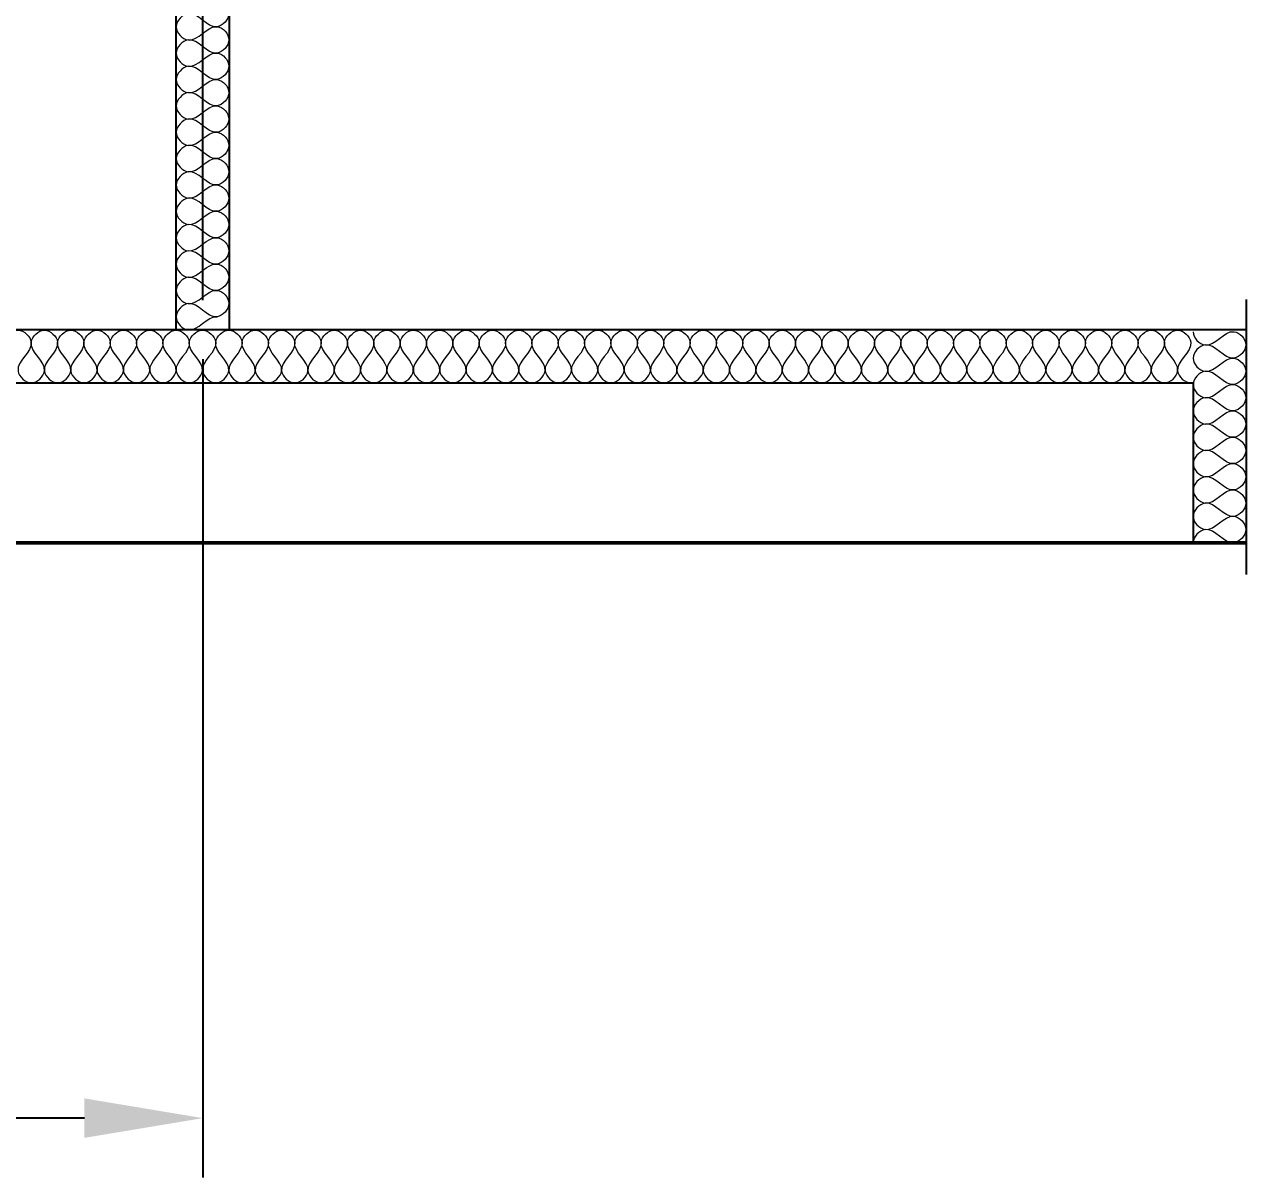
# Model space of a CAD drawing. Header units: metres. Extents: x 125 to 1179, y 511 to 749.
# Drawn here: x 335.86 to 361.82, y 514.44 to 538.76 of the extents above; entities that cross this region are included whole.
import ezdxf

# ---------------------------------------------------------------- set-up
doc = ezdxf.new("R2010")
doc.units = ezdxf.units.M
doc.layers.add('machine room', color=7, linetype='Continuous')
doc.layers.add('Text18', color=8, linetype='Continuous', lineweight=18)
doc.styles.get("Standard").update_dxf_attribs({"font": 'arial.ttf'})
doc.dimstyles.new('ISO-25', dxfattribs={"dimtxt": 2.5, "dimasz": 2.5, "dimexe": 1.25, "dimexo": 0.625, "dimtad": 1, "dimtxsty": 'Standard', "dimcen": 2.5, "dimadec": 0, "dimazin": 0, "dimtfac": 1, "dimtmove": 0, "dimatfit": 3, "dimfxl": 1, "dimarcsym": 0})

# ---------------------------------------------------------------- blocks, each defined once
blk = doc.blocks.new('*D5')
at = {"color": 0, "lineweight": -2, "transparency": 16777216}
for p, q in [((339.624, 531.699), (339.624, 514.439)), ((139.062, 530.575), (139.062, 514.439)), ((337.124, 515.689), (141.562, 515.689))]:
    blk.add_line(p, q, dxfattribs=at)
at = {"color": 0, "transparency": 16777216}
for points in [[(141.562, 516.105), (141.562, 515.272), (139.062, 515.689)], [(337.124, 516.105), (337.124, 515.272), (339.624, 515.689)]]:
    blk.add_solid(points, dxfattribs=at)
at = {"layer": 'Defpoints', "color": 0, "transparency": 16777216}
for p in [(339.624, 532.324), (139.062, 531.2), (139.062, 515.689)]:
    blk.add_point(p, dxfattribs=at)
at = {"color": 0, "transparency": 16777216, "insert": (239.343, 519.314), "char_height": 2.5, "attachment_point": 5}
blk.add_mtext('{\\fISOCPEUR|b0|i0|c0|p34;\\H2x;20,05m}', dxfattribs=at)
blk = doc.blocks.new('*D6')
at = {"layer": 'Defpoints', "color": 0, "transparency": 16777216}
for p in [(531.759, 543.683), (339.624, 532.324), (531.759, 532.324)]:
    blk.add_point(p, dxfattribs=at)
at = {"layer": 'machine room', "color": 0, "lineweight": -2, "transparency": 16777216}
for p, q in [((339.624, 532.949), (339.624, 544.933)), ((531.759, 532.949), (531.759, 544.933)), ((342.124, 543.683), (529.259, 543.683))]:
    blk.add_line(p, q, dxfattribs=at)
at = {"layer": 'machine room', "color": 0, "transparency": 16777216}
for points in [[(342.124, 544.1), (342.124, 543.267), (339.624, 543.683)], [(529.259, 544.1), (529.259, 543.267), (531.759, 543.683)]]:
    blk.add_solid(points, dxfattribs=at)
at = {"layer": 'machine room', "color": 0, "transparency": 16777216, "insert": (435.692, 547.308), "char_height": 2.5, "attachment_point": 5}
blk.add_mtext('{\\fISOCPEUR|b0|i0|c0|p34;\\H2x;19,21}', dxfattribs=at)

msp = doc.modelspace()

# ---------------------------------------------------------------- linework, layer by layer
for p, q in [((339.062, 532.313), (339.062, 558.56)), ((340.186, 532.324), (340.186, 558.56)), ((361.652, 527.16), (361.652, 532.962)), ((140.186, 532.324), (339.062, 532.324)), ((339.062, 532.324), (340.186, 532.324)), ((340.186, 532.324), (361.652, 532.324)), ((139.062, 531.2), (360.529, 531.2)), ((360.529, 531.2), (360.529, 527.829))]:
    msp.add_line(p, q)
at = {"lineweight": 50}
msp.add_line((361.652, 527.829), (135.692, 527.829), dxfattribs=at)
at = {"layer": 'Text18', "color": 0, "ltscale": 0.5}
for points, knots in [([(339.925, 539.271), (340.045, 539.255), (340.305, 538.993), (339.81, 538.496), (339.427, 539.217), (339.063, 538.84), (339.062, 538.715)], [2.217326, 2.217326, 2.217326, 2.217326, 2.553667, 2.890008, 3.49416, 3.830501, 3.830501, 3.830501, 3.830501]), ([(339.062, 538.715), (339.064, 538.584), (339.426, 538.219), (339.709, 538.745), (339.925, 538.715)], [1.2768335, 1.2768335, 1.2768335, 1.2768335, 1.6131741, 2.2173264, 2.2173264, 2.2173264, 2.2173264]), ([(339.925, 538.715), (340.045, 538.698), (340.305, 538.437), (339.81, 537.94), (339.427, 538.66), (339.063, 538.283), (339.062, 538.159)], [2.217326, 2.217326, 2.217326, 2.217326, 2.553667, 2.890008, 3.49416, 3.830501, 3.830501, 3.830501, 3.830501]), ([(339.062, 538.159), (339.064, 538.028), (339.426, 537.662), (339.709, 538.189), (339.925, 538.159)], [1.2768335, 1.2768335, 1.2768335, 1.2768335, 1.6131741, 2.2173264, 2.2173264, 2.2173264, 2.2173264]), ([(339.925, 538.159), (340.045, 538.142), (340.305, 537.881), (339.81, 537.383), (339.427, 538.104), (339.063, 537.727), (339.062, 537.602)], [2.217326, 2.217326, 2.217326, 2.217326, 2.553667, 2.890008, 3.49416, 3.830501, 3.830501, 3.830501, 3.830501]), ([(339.062, 537.602), (339.064, 537.472), (339.426, 537.106), (339.709, 537.632), (339.925, 537.602)], [1.2768335, 1.2768335, 1.2768335, 1.2768335, 1.6131741, 2.2173264, 2.2173264, 2.2173264, 2.2173264]), ([(339.925, 537.602), (340.045, 537.586), (340.305, 537.324), (339.81, 536.827), (339.427, 537.548), (339.063, 537.171), (339.062, 537.046)], [2.217326, 2.217326, 2.217326, 2.217326, 2.553667, 2.890008, 3.49416, 3.830501, 3.830501, 3.830501, 3.830501]), ([(339.062, 537.046), (339.064, 536.915), (339.426, 536.55), (339.709, 537.076), (339.925, 537.046)], [1.2768335, 1.2768335, 1.2768335, 1.2768335, 1.6131741, 2.2173264, 2.2173264, 2.2173264, 2.2173264]), ([(339.925, 537.046), (340.045, 537.029), (340.305, 536.768), (339.81, 536.271), (339.427, 536.991), (339.063, 536.614), (339.062, 536.49)], [2.217326, 2.217326, 2.217326, 2.217326, 2.553667, 2.890008, 3.49416, 3.830501, 3.830501, 3.830501, 3.830501]), ([(339.062, 536.49), (339.064, 536.359), (339.426, 535.993), (339.709, 536.52), (339.925, 536.49)], [1.2768335, 1.2768335, 1.2768335, 1.2768335, 1.6131741, 2.2173264, 2.2173264, 2.2173264, 2.2173264]), ([(339.925, 536.49), (340.045, 536.473), (340.305, 536.212), (339.81, 535.714), (339.427, 536.435), (339.063, 536.058), (339.062, 535.933)], [2.217326, 2.217326, 2.217326, 2.217326, 2.553667, 2.890008, 3.49416, 3.830501, 3.830501, 3.830501, 3.830501]), ([(339.062, 535.933), (339.064, 535.803), (339.426, 535.437), (339.709, 535.963), (339.925, 535.933)], [1.2768335, 1.2768335, 1.2768335, 1.2768335, 1.6131741, 2.2173264, 2.2173264, 2.2173264, 2.2173264]), ([(339.925, 535.933), (340.045, 535.917), (340.305, 535.655), (339.81, 535.158), (339.427, 535.879), (339.063, 535.502), (339.062, 535.377)], [2.217326, 2.217326, 2.217326, 2.217326, 2.553667, 2.890008, 3.49416, 3.830501, 3.830501, 3.830501, 3.830501]), ([(339.062, 535.377), (339.064, 535.246), (339.426, 534.881), (339.709, 535.407), (339.925, 535.377)], [1.2768335, 1.2768335, 1.2768335, 1.2768335, 1.6131741, 2.2173264, 2.2173264, 2.2173264, 2.2173264]), ([(339.925, 535.377), (340.045, 535.36), (340.305, 535.099), (339.81, 534.602), (339.427, 535.322), (339.063, 534.945), (339.062, 534.821)], [2.217326, 2.217326, 2.217326, 2.217326, 2.553667, 2.890008, 3.49416, 3.830501, 3.830501, 3.830501, 3.830501]), ([(339.062, 534.821), (339.064, 534.69), (339.426, 534.324), (339.709, 534.851), (339.925, 534.821)], [1.2768335, 1.2768335, 1.2768335, 1.2768335, 1.6131741, 2.2173264, 2.2173264, 2.2173264, 2.2173264]), ([(339.925, 534.821), (340.045, 534.804), (340.305, 534.543), (339.81, 534.045), (339.427, 534.766), (339.063, 534.389), (339.062, 534.264)], [2.217326, 2.217326, 2.217326, 2.217326, 2.553667, 2.890008, 3.49416, 3.830501, 3.830501, 3.830501, 3.830501]), ([(339.062, 534.264), (339.064, 534.134), (339.426, 533.768), (339.709, 534.294), (339.925, 534.264)], [1.2768335, 1.2768335, 1.2768335, 1.2768335, 1.6131741, 2.2173264, 2.2173264, 2.2173264, 2.2173264]), ([(339.925, 534.264), (340.045, 534.248), (340.305, 533.986), (339.81, 533.489), (339.427, 534.21), (339.063, 533.833), (339.062, 533.708)], [2.217326, 2.217326, 2.217326, 2.217326, 2.553667, 2.890008, 3.49416, 3.830501, 3.830501, 3.830501, 3.830501]), ([(339.062, 533.708), (339.064, 533.577), (339.426, 533.212), (339.709, 533.738), (339.925, 533.708)], [1.2768335, 1.2768335, 1.2768335, 1.2768335, 1.6131741, 2.2173264, 2.2173264, 2.2173264, 2.2173264]), ([(339.925, 533.708), (340.045, 533.692), (340.305, 533.43), (339.81, 532.933), (339.427, 533.653), (339.063, 533.277), (339.062, 533.152)], [2.217326, 2.217326, 2.217326, 2.217326, 2.553667, 2.890008, 3.49416, 3.830501, 3.830501, 3.830501, 3.830501]), ([(339.062, 533.152), (339.064, 533.021), (339.426, 532.656), (339.709, 533.182), (339.925, 533.152)], [1.2768335, 1.2768335, 1.2768335, 1.2768335, 1.6131741, 2.2173264, 2.2173264, 2.2173264, 2.2173264]), ([(339.925, 533.152), (340.045, 533.135), (340.305, 532.874), (339.81, 532.376), (339.427, 533.097), (339.063, 532.72), (339.062, 532.596)], [2.217326, 2.217326, 2.217326, 2.217326, 2.553667, 2.890008, 3.49416, 3.830501, 3.830501, 3.830501, 3.830501]), ([(339.062, 532.596), (339.064, 532.465), (339.426, 532.099), (339.709, 532.625), (339.925, 532.596)], [1.2768335, 1.2768335, 1.2768335, 1.2768335, 1.6131741, 2.2173264, 2.2173264, 2.2173264, 2.2173264]), ([(335.444, 532.062), (335.461, 532.182), (335.722, 532.443), (336.22, 531.948), (335.499, 531.564), (335.876, 531.201), (336.001, 531.2)], [2.217326, 2.217326, 2.217326, 2.217326, 2.553667, 2.890008, 3.49416, 3.830501, 3.830501, 3.830501, 3.830501]), ([(336.001, 532.062), (336.017, 532.182), (336.279, 532.443), (336.776, 531.948), (336.055, 531.564), (336.432, 531.201), (336.557, 531.2)], [2.217326, 2.217326, 2.217326, 2.217326, 2.553667, 2.890008, 3.49416, 3.830501, 3.830501, 3.830501, 3.830501]), ([(336.557, 532.062), (336.574, 532.182), (336.835, 532.443), (337.332, 531.948), (336.612, 531.564), (336.989, 531.201), (337.113, 531.2)], [2.217326, 2.217326, 2.217326, 2.217326, 2.553667, 2.890008, 3.49416, 3.830501, 3.830501, 3.830501, 3.830501]), ([(337.113, 532.062), (337.13, 532.182), (337.391, 532.443), (337.889, 531.948), (337.168, 531.564), (337.545, 531.201), (337.67, 531.2)], [2.217326, 2.217326, 2.217326, 2.217326, 2.553667, 2.890008, 3.49416, 3.830501, 3.830501, 3.830501, 3.830501]), ([(337.67, 532.062), (337.686, 532.182), (337.948, 532.443), (338.445, 531.948), (337.724, 531.564), (338.101, 531.201), (338.226, 531.2)], [2.217326, 2.217326, 2.217326, 2.217326, 2.553667, 2.890008, 3.49416, 3.830501, 3.830501, 3.830501, 3.830501]), ([(338.226, 532.062), (338.243, 532.182), (338.504, 532.443), (339.001, 531.948), (338.281, 531.564), (338.658, 531.201), (338.782, 531.2)], [2.217326, 2.217326, 2.217326, 2.217326, 2.553667, 2.890008, 3.49416, 3.830501, 3.830501, 3.830501, 3.830501]), ([(338.782, 532.062), (338.799, 532.182), (339.06, 532.443), (339.558, 531.948), (338.837, 531.564), (339.214, 531.201), (339.339, 531.2)], [2.217326, 2.217326, 2.217326, 2.217326, 2.553667, 2.890008, 3.49416, 3.830501, 3.830501, 3.830501, 3.830501]), ([(339.339, 532.062), (339.355, 532.182), (339.617, 532.443), (340.114, 531.948), (339.393, 531.564), (339.77, 531.201), (339.895, 531.2)], [2.217326, 2.217326, 2.217326, 2.217326, 2.553667, 2.890008, 3.49416, 3.830501, 3.830501, 3.830501, 3.830501]), ([(339.895, 532.062), (339.912, 532.182), (340.173, 532.443), (340.67, 531.948), (339.95, 531.564), (340.327, 531.201), (340.451, 531.2)], [2.217326, 2.217326, 2.217326, 2.217326, 2.553667, 2.890008, 3.49416, 3.830501, 3.830501, 3.830501, 3.830501]), ([(340.451, 532.062), (340.468, 532.182), (340.729, 532.443), (341.227, 531.948), (340.506, 531.564), (340.883, 531.201), (341.008, 531.2)], [2.217326, 2.217326, 2.217326, 2.217326, 2.553667, 2.890008, 3.49416, 3.830501, 3.830501, 3.830501, 3.830501]), ([(341.008, 532.062), (341.024, 532.182), (341.286, 532.443), (341.783, 531.948), (341.062, 531.564), (341.439, 531.201), (341.564, 531.2)], [2.217326, 2.217326, 2.217326, 2.217326, 2.553667, 2.890008, 3.49416, 3.830501, 3.830501, 3.830501, 3.830501]), ([(341.564, 532.062), (341.581, 532.182), (341.842, 532.443), (342.339, 531.948), (341.619, 531.564), (341.996, 531.201), (342.12, 531.2)], [2.217326, 2.217326, 2.217326, 2.217326, 2.553667, 2.890008, 3.49416, 3.830501, 3.830501, 3.830501, 3.830501]), ([(342.12, 532.062), (342.137, 532.182), (342.398, 532.443), (342.896, 531.948), (342.175, 531.564), (342.552, 531.201), (342.677, 531.2)], [2.217326, 2.217326, 2.217326, 2.217326, 2.553667, 2.890008, 3.49416, 3.830501, 3.830501, 3.830501, 3.830501]), ([(342.677, 532.062), (342.693, 532.182), (342.955, 532.443), (343.452, 531.948), (342.731, 531.564), (343.108, 531.201), (343.233, 531.2)], [2.217326, 2.217326, 2.217326, 2.217326, 2.553667, 2.890008, 3.49416, 3.830501, 3.830501, 3.830501, 3.830501]), ([(343.233, 532.062), (343.249, 532.182), (343.511, 532.443), (344.008, 531.948), (343.288, 531.564), (343.664, 531.201), (343.789, 531.2)], [2.217326, 2.217326, 2.217326, 2.217326, 2.553667, 2.890008, 3.49416, 3.830501, 3.830501, 3.830501, 3.830501]), ([(343.789, 532.062), (343.806, 532.182), (344.067, 532.443), (344.565, 531.948), (343.844, 531.564), (344.221, 531.201), (344.345, 531.2)], [2.217326, 2.217326, 2.217326, 2.217326, 2.553667, 2.890008, 3.49416, 3.830501, 3.830501, 3.830501, 3.830501]), ([(344.345, 532.062), (344.362, 532.182), (344.623, 532.443), (345.121, 531.948), (344.4, 531.564), (344.777, 531.201), (344.902, 531.2)], [2.217326, 2.217326, 2.217326, 2.217326, 2.553667, 2.890008, 3.49416, 3.830501, 3.830501, 3.830501, 3.830501]), ([(344.902, 532.062), (344.918, 532.182), (345.18, 532.443), (345.677, 531.948), (344.957, 531.564), (345.333, 531.201), (345.458, 531.2)], [2.217326, 2.217326, 2.217326, 2.217326, 2.553667, 2.890008, 3.49416, 3.830501, 3.830501, 3.830501, 3.830501]), ([(345.458, 532.062), (345.475, 532.182), (345.736, 532.443), (346.234, 531.948), (345.513, 531.564), (345.89, 531.201), (346.014, 531.2)], [2.217326, 2.217326, 2.217326, 2.217326, 2.553667, 2.890008, 3.49416, 3.830501, 3.830501, 3.830501, 3.830501]), ([(346.014, 532.062), (346.031, 532.182), (346.292, 532.443), (346.79, 531.948), (346.069, 531.564), (346.446, 531.201), (346.571, 531.2)], [2.217326, 2.217326, 2.217326, 2.217326, 2.553667, 2.890008, 3.49416, 3.830501, 3.830501, 3.830501, 3.830501]), ([(346.571, 532.062), (346.587, 532.182), (346.849, 532.443), (347.346, 531.948), (346.626, 531.564), (347.002, 531.201), (347.127, 531.2)], [2.217326, 2.217326, 2.217326, 2.217326, 2.553667, 2.890008, 3.49416, 3.830501, 3.830501, 3.830501, 3.830501]), ([(347.127, 532.062), (347.144, 532.182), (347.405, 532.443), (347.903, 531.948), (347.182, 531.564), (347.559, 531.201), (347.683, 531.2)], [2.217326, 2.217326, 2.217326, 2.217326, 2.553667, 2.890008, 3.49416, 3.830501, 3.830501, 3.830501, 3.830501]), ([(347.683, 532.062), (347.7, 532.182), (347.961, 532.443), (348.459, 531.948), (347.738, 531.564), (348.115, 531.201), (348.24, 531.2)], [2.217326, 2.217326, 2.217326, 2.217326, 2.553667, 2.890008, 3.49416, 3.830501, 3.830501, 3.830501, 3.830501]), ([(348.24, 532.062), (348.256, 532.182), (348.518, 532.443), (349.015, 531.948), (348.294, 531.564), (348.671, 531.201), (348.796, 531.2)], [2.217326, 2.217326, 2.217326, 2.217326, 2.553667, 2.890008, 3.49416, 3.830501, 3.830501, 3.830501, 3.830501]), ([(348.796, 532.062), (348.813, 532.182), (349.074, 532.443), (349.571, 531.948), (348.851, 531.564), (349.228, 531.201), (349.352, 531.2)], [2.217326, 2.217326, 2.217326, 2.217326, 2.553667, 2.890008, 3.49416, 3.830501, 3.830501, 3.830501, 3.830501]), ([(349.352, 532.062), (349.369, 532.182), (349.63, 532.443), (350.128, 531.948), (349.407, 531.564), (349.784, 531.201), (349.909, 531.2)], [2.217326, 2.217326, 2.217326, 2.217326, 2.553667, 2.890008, 3.49416, 3.830501, 3.830501, 3.830501, 3.830501]), ([(349.909, 532.062), (349.925, 532.182), (350.187, 532.443), (350.684, 531.948), (349.963, 531.564), (350.34, 531.201), (350.465, 531.2)], [2.217326, 2.217326, 2.217326, 2.217326, 2.553667, 2.890008, 3.49416, 3.830501, 3.830501, 3.830501, 3.830501]), ([(350.465, 532.062), (350.482, 532.182), (350.743, 532.443), (351.24, 531.948), (350.52, 531.564), (350.897, 531.201), (351.021, 531.2)], [2.217326, 2.217326, 2.217326, 2.217326, 2.553667, 2.890008, 3.49416, 3.830501, 3.830501, 3.830501, 3.830501]), ([(351.021, 532.062), (351.038, 532.182), (351.299, 532.443), (351.797, 531.948), (351.076, 531.564), (351.453, 531.201), (351.578, 531.2)], [2.217326, 2.217326, 2.217326, 2.217326, 2.553667, 2.890008, 3.49416, 3.830501, 3.830501, 3.830501, 3.830501]), ([(351.578, 532.062), (351.594, 532.182), (351.856, 532.443), (352.353, 531.948), (351.632, 531.564), (352.009, 531.201), (352.134, 531.2)], [2.217326, 2.217326, 2.217326, 2.217326, 2.553667, 2.890008, 3.49416, 3.830501, 3.830501, 3.830501, 3.830501]), ([(352.134, 532.062), (352.151, 532.182), (352.412, 532.443), (352.909, 531.948), (352.189, 531.564), (352.566, 531.201), (352.69, 531.2)], [2.217326, 2.217326, 2.217326, 2.217326, 2.553667, 2.890008, 3.49416, 3.830501, 3.830501, 3.830501, 3.830501]), ([(352.69, 532.062), (352.707, 532.182), (352.968, 532.443), (353.466, 531.948), (352.745, 531.564), (353.122, 531.201), (353.247, 531.2)], [2.217326, 2.217326, 2.217326, 2.217326, 2.553667, 2.890008, 3.49416, 3.830501, 3.830501, 3.830501, 3.830501]), ([(353.247, 532.062), (353.263, 532.182), (353.525, 532.443), (354.022, 531.948), (353.301, 531.564), (353.678, 531.201), (353.803, 531.2)], [2.217326, 2.217326, 2.217326, 2.217326, 2.553667, 2.890008, 3.49416, 3.830501, 3.830501, 3.830501, 3.830501]), ([(353.803, 532.062), (353.82, 532.182), (354.081, 532.443), (354.578, 531.948), (353.858, 531.564), (354.235, 531.201), (354.359, 531.2)], [2.217326, 2.217326, 2.217326, 2.217326, 2.553667, 2.890008, 3.49416, 3.830501, 3.830501, 3.830501, 3.830501]), ([(354.359, 532.062), (354.376, 532.182), (354.637, 532.443), (355.135, 531.948), (354.414, 531.564), (354.791, 531.201), (354.916, 531.2)], [2.217326, 2.217326, 2.217326, 2.217326, 2.553667, 2.890008, 3.49416, 3.830501, 3.830501, 3.830501, 3.830501]), ([(354.916, 532.062), (354.932, 532.182), (355.194, 532.443), (355.691, 531.948), (354.97, 531.564), (355.347, 531.201), (355.472, 531.2)], [2.217326, 2.217326, 2.217326, 2.217326, 2.553667, 2.890008, 3.49416, 3.830501, 3.830501, 3.830501, 3.830501]), ([(355.472, 532.062), (355.489, 532.182), (355.75, 532.443), (356.247, 531.948), (355.527, 531.564), (355.904, 531.201), (356.028, 531.2)], [2.217326, 2.217326, 2.217326, 2.217326, 2.553667, 2.890008, 3.49416, 3.830501, 3.830501, 3.830501, 3.830501]), ([(356.028, 532.062), (356.045, 532.182), (356.306, 532.443), (356.804, 531.948), (356.083, 531.564), (356.46, 531.201), (356.585, 531.2)], [2.217326, 2.217326, 2.217326, 2.217326, 2.553667, 2.890008, 3.49416, 3.830501, 3.830501, 3.830501, 3.830501]), ([(356.585, 532.062), (356.601, 532.182), (356.863, 532.443), (357.36, 531.948), (356.639, 531.564), (357.016, 531.201), (357.141, 531.2)], [2.217326, 2.217326, 2.217326, 2.217326, 2.553667, 2.890008, 3.49416, 3.830501, 3.830501, 3.830501, 3.830501]), ([(357.141, 532.062), (357.158, 532.182), (357.419, 532.443), (357.916, 531.948), (357.196, 531.564), (357.573, 531.201), (357.697, 531.2)], [2.217326, 2.217326, 2.217326, 2.217326, 2.553667, 2.890008, 3.49416, 3.830501, 3.830501, 3.830501, 3.830501]), ([(357.697, 532.062), (357.714, 532.182), (357.975, 532.443), (358.473, 531.948), (357.752, 531.564), (358.129, 531.201), (358.254, 531.2)], [2.217326, 2.217326, 2.217326, 2.217326, 2.553667, 2.890008, 3.49416, 3.830501, 3.830501, 3.830501, 3.830501]), ([(358.254, 532.062), (358.27, 532.182), (358.532, 532.443), (359.029, 531.948), (358.308, 531.564), (358.685, 531.201), (358.81, 531.2)], [2.217326, 2.217326, 2.217326, 2.217326, 2.553667, 2.890008, 3.49416, 3.830501, 3.830501, 3.830501, 3.830501]), ([(358.81, 532.062), (358.827, 532.182), (359.088, 532.443), (359.585, 531.948), (358.865, 531.564), (359.242, 531.201), (359.366, 531.2)], [2.217326, 2.217326, 2.217326, 2.217326, 2.553667, 2.890008, 3.49416, 3.830501, 3.830501, 3.830501, 3.830501]), ([(359.366, 532.062), (359.383, 532.182), (359.644, 532.443), (360.142, 531.948), (359.421, 531.564), (359.798, 531.201), (359.923, 531.2)], [2.217326, 2.217326, 2.217326, 2.217326, 2.553667, 2.890008, 3.49416, 3.830501, 3.830501, 3.830501, 3.830501]), ([(359.923, 532.062), (359.939, 532.182), (360.201, 532.443), (360.698, 531.948), (359.977, 531.564), (360.354, 531.201), (360.479, 531.2)], [2.217326, 2.217326, 2.217326, 2.217326, 2.553667, 2.890008, 3.49416, 3.830501, 3.830501, 3.830501, 3.830501]), ([(360.529, 532.28), (360.53, 532.149), (360.892, 531.784), (361.176, 532.31), (361.391, 532.28)], [1.2768335, 1.2768335, 1.2768335, 1.2768335, 1.6131741, 2.2173264, 2.2173264, 2.2173264, 2.2173264]), ([(361.391, 532.28), (361.511, 532.263), (361.772, 532.002), (361.277, 531.504), (360.893, 532.225), (360.529, 531.848), (360.529, 531.723)], [2.217326, 2.217326, 2.217326, 2.217326, 2.553667, 2.890008, 3.49416, 3.830501, 3.830501, 3.830501, 3.830501]), ([(336.001, 531.2), (336.131, 531.201), (336.497, 531.564), (335.971, 531.847), (336.001, 532.062)], [1.2768335, 1.2768335, 1.2768335, 1.2768335, 1.6131741, 2.2173264, 2.2173264, 2.2173264, 2.2173264]), ([(336.557, 531.2), (336.688, 531.201), (337.053, 531.564), (336.527, 531.847), (336.557, 532.062)], [1.2768335, 1.2768335, 1.2768335, 1.2768335, 1.6131741, 2.2173264, 2.2173264, 2.2173264, 2.2173264]), ([(337.113, 531.2), (337.244, 531.201), (337.61, 531.564), (337.083, 531.847), (337.113, 532.062)], [1.2768335, 1.2768335, 1.2768335, 1.2768335, 1.6131741, 2.2173264, 2.2173264, 2.2173264, 2.2173264]), ([(337.67, 531.2), (337.8, 531.201), (338.166, 531.564), (337.64, 531.847), (337.67, 532.062)], [1.2768335, 1.2768335, 1.2768335, 1.2768335, 1.6131741, 2.2173264, 2.2173264, 2.2173264, 2.2173264]), ([(338.226, 531.2), (338.357, 531.201), (338.722, 531.564), (338.196, 531.847), (338.226, 532.062)], [1.2768335, 1.2768335, 1.2768335, 1.2768335, 1.6131741, 2.2173264, 2.2173264, 2.2173264, 2.2173264]), ([(338.782, 531.2), (338.913, 531.201), (339.279, 531.564), (338.752, 531.847), (338.782, 532.062)], [1.2768335, 1.2768335, 1.2768335, 1.2768335, 1.6131741, 2.2173264, 2.2173264, 2.2173264, 2.2173264]), ([(339.339, 531.2), (339.469, 531.201), (339.835, 531.564), (339.309, 531.847), (339.339, 532.062)], [1.2768335, 1.2768335, 1.2768335, 1.2768335, 1.6131741, 2.2173264, 2.2173264, 2.2173264, 2.2173264]), ([(339.895, 531.2), (340.026, 531.201), (340.391, 531.564), (339.865, 531.847), (339.895, 532.062)], [1.2768335, 1.2768335, 1.2768335, 1.2768335, 1.6131741, 2.2173264, 2.2173264, 2.2173264, 2.2173264]), ([(340.451, 531.2), (340.582, 531.201), (340.948, 531.564), (340.421, 531.847), (340.451, 532.062)], [1.2768335, 1.2768335, 1.2768335, 1.2768335, 1.6131741, 2.2173264, 2.2173264, 2.2173264, 2.2173264]), ([(341.008, 531.2), (341.138, 531.201), (341.504, 531.564), (340.978, 531.847), (341.008, 532.062)], [1.2768335, 1.2768335, 1.2768335, 1.2768335, 1.6131741, 2.2173264, 2.2173264, 2.2173264, 2.2173264]), ([(341.564, 531.2), (341.695, 531.201), (342.06, 531.564), (341.534, 531.847), (341.564, 532.062)], [1.2768335, 1.2768335, 1.2768335, 1.2768335, 1.6131741, 2.2173264, 2.2173264, 2.2173264, 2.2173264]), ([(342.12, 531.2), (342.251, 531.201), (342.617, 531.564), (342.09, 531.847), (342.12, 532.062)], [1.2768335, 1.2768335, 1.2768335, 1.2768335, 1.6131741, 2.2173264, 2.2173264, 2.2173264, 2.2173264]), ([(342.677, 531.2), (342.807, 531.201), (343.173, 531.564), (342.647, 531.847), (342.677, 532.062)], [1.2768335, 1.2768335, 1.2768335, 1.2768335, 1.6131741, 2.2173264, 2.2173264, 2.2173264, 2.2173264]), ([(343.233, 531.2), (343.364, 531.201), (343.729, 531.564), (343.203, 531.847), (343.233, 532.062)], [1.2768335, 1.2768335, 1.2768335, 1.2768335, 1.6131741, 2.2173264, 2.2173264, 2.2173264, 2.2173264]), ([(343.789, 531.2), (343.92, 531.201), (344.285, 531.564), (343.759, 531.847), (343.789, 532.062)], [1.2768335, 1.2768335, 1.2768335, 1.2768335, 1.6131741, 2.2173264, 2.2173264, 2.2173264, 2.2173264]), ([(344.345, 531.2), (344.476, 531.201), (344.842, 531.564), (344.316, 531.847), (344.345, 532.062)], [1.2768335, 1.2768335, 1.2768335, 1.2768335, 1.6131741, 2.2173264, 2.2173264, 2.2173264, 2.2173264]), ([(344.902, 531.2), (345.033, 531.201), (345.398, 531.564), (344.872, 531.847), (344.902, 532.062)], [1.2768335, 1.2768335, 1.2768335, 1.2768335, 1.6131741, 2.2173264, 2.2173264, 2.2173264, 2.2173264]), ([(345.458, 531.2), (345.589, 531.201), (345.954, 531.564), (345.428, 531.847), (345.458, 532.062)], [1.2768335, 1.2768335, 1.2768335, 1.2768335, 1.6131741, 2.2173264, 2.2173264, 2.2173264, 2.2173264]), ([(346.014, 531.2), (346.145, 531.201), (346.511, 531.564), (345.985, 531.847), (346.014, 532.062)], [1.2768335, 1.2768335, 1.2768335, 1.2768335, 1.6131741, 2.2173264, 2.2173264, 2.2173264, 2.2173264]), ([(346.571, 531.2), (346.702, 531.201), (347.067, 531.564), (346.541, 531.847), (346.571, 532.062)], [1.2768335, 1.2768335, 1.2768335, 1.2768335, 1.6131741, 2.2173264, 2.2173264, 2.2173264, 2.2173264]), ([(347.127, 531.2), (347.258, 531.201), (347.623, 531.564), (347.097, 531.847), (347.127, 532.062)], [1.2768335, 1.2768335, 1.2768335, 1.2768335, 1.6131741, 2.2173264, 2.2173264, 2.2173264, 2.2173264]), ([(347.683, 531.2), (347.814, 531.201), (348.18, 531.564), (347.654, 531.847), (347.683, 532.062)], [1.2768335, 1.2768335, 1.2768335, 1.2768335, 1.6131741, 2.2173264, 2.2173264, 2.2173264, 2.2173264]), ([(348.24, 531.2), (348.37, 531.201), (348.736, 531.564), (348.21, 531.847), (348.24, 532.062)], [1.2768335, 1.2768335, 1.2768335, 1.2768335, 1.6131741, 2.2173264, 2.2173264, 2.2173264, 2.2173264]), ([(348.796, 531.2), (348.927, 531.201), (349.292, 531.564), (348.766, 531.847), (348.796, 532.062)], [1.2768335, 1.2768335, 1.2768335, 1.2768335, 1.6131741, 2.2173264, 2.2173264, 2.2173264, 2.2173264]), ([(349.352, 531.2), (349.483, 531.201), (349.849, 531.564), (349.323, 531.847), (349.352, 532.062)], [1.2768335, 1.2768335, 1.2768335, 1.2768335, 1.6131741, 2.2173264, 2.2173264, 2.2173264, 2.2173264]), ([(349.909, 531.2), (350.039, 531.201), (350.405, 531.564), (349.879, 531.847), (349.909, 532.062)], [1.2768335, 1.2768335, 1.2768335, 1.2768335, 1.6131741, 2.2173264, 2.2173264, 2.2173264, 2.2173264]), ([(350.465, 531.2), (350.596, 531.201), (350.961, 531.564), (350.435, 531.847), (350.465, 532.062)], [1.2768335, 1.2768335, 1.2768335, 1.2768335, 1.6131741, 2.2173264, 2.2173264, 2.2173264, 2.2173264]), ([(351.021, 531.2), (351.152, 531.201), (351.518, 531.564), (350.991, 531.847), (351.021, 532.062)], [1.2768335, 1.2768335, 1.2768335, 1.2768335, 1.6131741, 2.2173264, 2.2173264, 2.2173264, 2.2173264]), ([(351.578, 531.2), (351.708, 531.201), (352.074, 531.564), (351.548, 531.847), (351.578, 532.062)], [1.2768335, 1.2768335, 1.2768335, 1.2768335, 1.6131741, 2.2173264, 2.2173264, 2.2173264, 2.2173264]), ([(352.134, 531.2), (352.265, 531.201), (352.63, 531.564), (352.104, 531.847), (352.134, 532.062)], [1.2768335, 1.2768335, 1.2768335, 1.2768335, 1.6131741, 2.2173264, 2.2173264, 2.2173264, 2.2173264]), ([(352.69, 531.2), (352.821, 531.201), (353.187, 531.564), (352.66, 531.847), (352.69, 532.062)], [1.2768335, 1.2768335, 1.2768335, 1.2768335, 1.6131741, 2.2173264, 2.2173264, 2.2173264, 2.2173264]), ([(353.247, 531.2), (353.377, 531.201), (353.743, 531.564), (353.217, 531.847), (353.247, 532.062)], [1.2768335, 1.2768335, 1.2768335, 1.2768335, 1.6131741, 2.2173264, 2.2173264, 2.2173264, 2.2173264]), ([(353.803, 531.2), (353.934, 531.201), (354.299, 531.564), (353.773, 531.847), (353.803, 532.062)], [1.2768335, 1.2768335, 1.2768335, 1.2768335, 1.6131741, 2.2173264, 2.2173264, 2.2173264, 2.2173264]), ([(354.359, 531.2), (354.49, 531.201), (354.856, 531.564), (354.329, 531.847), (354.359, 532.062)], [1.2768335, 1.2768335, 1.2768335, 1.2768335, 1.6131741, 2.2173264, 2.2173264, 2.2173264, 2.2173264]), ([(354.916, 531.2), (355.046, 531.201), (355.412, 531.564), (354.886, 531.847), (354.916, 532.062)], [1.2768335, 1.2768335, 1.2768335, 1.2768335, 1.6131741, 2.2173264, 2.2173264, 2.2173264, 2.2173264]), ([(355.472, 531.2), (355.603, 531.201), (355.968, 531.564), (355.442, 531.847), (355.472, 532.062)], [1.2768335, 1.2768335, 1.2768335, 1.2768335, 1.6131741, 2.2173264, 2.2173264, 2.2173264, 2.2173264]), ([(356.028, 531.2), (356.159, 531.201), (356.525, 531.564), (355.998, 531.847), (356.028, 532.062)], [1.2768335, 1.2768335, 1.2768335, 1.2768335, 1.6131741, 2.2173264, 2.2173264, 2.2173264, 2.2173264]), ([(356.585, 531.2), (356.715, 531.201), (357.081, 531.564), (356.555, 531.847), (356.585, 532.062)], [1.2768335, 1.2768335, 1.2768335, 1.2768335, 1.6131741, 2.2173264, 2.2173264, 2.2173264, 2.2173264]), ([(357.141, 531.2), (357.272, 531.201), (357.637, 531.564), (357.111, 531.847), (357.141, 532.062)], [1.2768335, 1.2768335, 1.2768335, 1.2768335, 1.6131741, 2.2173264, 2.2173264, 2.2173264, 2.2173264]), ([(357.697, 531.2), (357.828, 531.201), (358.194, 531.564), (357.667, 531.847), (357.697, 532.062)], [1.2768335, 1.2768335, 1.2768335, 1.2768335, 1.6131741, 2.2173264, 2.2173264, 2.2173264, 2.2173264]), ([(358.254, 531.2), (358.384, 531.201), (358.75, 531.564), (358.224, 531.847), (358.254, 532.062)], [1.2768335, 1.2768335, 1.2768335, 1.2768335, 1.6131741, 2.2173264, 2.2173264, 2.2173264, 2.2173264]), ([(358.81, 531.2), (358.941, 531.201), (359.306, 531.564), (358.78, 531.847), (358.81, 532.062)], [1.2768335, 1.2768335, 1.2768335, 1.2768335, 1.6131741, 2.2173264, 2.2173264, 2.2173264, 2.2173264]), ([(359.366, 531.2), (359.497, 531.201), (359.863, 531.564), (359.336, 531.847), (359.366, 532.062)], [1.2768335, 1.2768335, 1.2768335, 1.2768335, 1.6131741, 2.2173264, 2.2173264, 2.2173264, 2.2173264]), ([(359.923, 531.2), (360.053, 531.201), (360.419, 531.564), (359.893, 531.847), (359.923, 532.062)], [1.2768335, 1.2768335, 1.2768335, 1.2768335, 1.6131741, 2.2173264, 2.2173264, 2.2173264, 2.2173264]), ([(360.529, 531.723), (360.53, 531.593), (360.892, 531.227), (361.176, 531.753), (361.391, 531.723)], [1.2768335, 1.2768335, 1.2768335, 1.2768335, 1.6131741, 2.2173264, 2.2173264, 2.2173264, 2.2173264]), ([(361.391, 531.723), (361.511, 531.707), (361.772, 531.446), (361.277, 530.948), (360.893, 531.669), (360.529, 531.292), (360.529, 531.167)], [2.217326, 2.217326, 2.217326, 2.217326, 2.553667, 2.890008, 3.49416, 3.830501, 3.830501, 3.830501, 3.830501]), ([(360.529, 531.167), (360.53, 531.036), (360.892, 530.671), (361.176, 531.197), (361.391, 531.167)], [1.2768335, 1.2768335, 1.2768335, 1.2768335, 1.6131741, 2.2173264, 2.2173264, 2.2173264, 2.2173264]), ([(361.391, 531.167), (361.511, 531.151), (361.772, 530.889), (361.277, 530.392), (360.893, 531.112), (360.529, 530.736), (360.529, 530.611)], [2.217326, 2.217326, 2.217326, 2.217326, 2.553667, 2.890008, 3.49416, 3.830501, 3.830501, 3.830501, 3.830501]), ([(360.529, 530.611), (360.53, 530.48), (360.892, 530.115), (361.176, 530.641), (361.391, 530.611)], [1.2768335, 1.2768335, 1.2768335, 1.2768335, 1.6131741, 2.2173264, 2.2173264, 2.2173264, 2.2173264]), ([(361.391, 530.611), (361.511, 530.594), (361.772, 530.333), (361.277, 529.835), (360.893, 530.556), (360.529, 530.179), (360.529, 530.055)], [2.217326, 2.217326, 2.217326, 2.217326, 2.553667, 2.890008, 3.49416, 3.830501, 3.830501, 3.830501, 3.830501]), ([(360.529, 530.055), (360.53, 529.924), (360.892, 529.558), (361.176, 530.084), (361.391, 530.055)], [1.2768335, 1.2768335, 1.2768335, 1.2768335, 1.6131741, 2.2173264, 2.2173264, 2.2173264, 2.2173264]), ([(361.391, 530.055), (361.511, 530.038), (361.772, 529.777), (361.277, 529.279), (360.893, 530), (360.529, 529.623), (360.529, 529.498)], [2.217326, 2.217326, 2.217326, 2.217326, 2.553667, 2.890008, 3.49416, 3.830501, 3.830501, 3.830501, 3.830501]), ([(360.529, 529.498), (360.53, 529.367), (360.892, 529.002), (361.176, 529.528), (361.391, 529.498)], [1.2768335, 1.2768335, 1.2768335, 1.2768335, 1.6131741, 2.2173264, 2.2173264, 2.2173264, 2.2173264]), ([(361.391, 529.498), (361.511, 529.482), (361.772, 529.22), (361.277, 528.723), (360.893, 529.443), (360.529, 529.067), (360.529, 528.942)], [2.217326, 2.217326, 2.217326, 2.217326, 2.553667, 2.890008, 3.49416, 3.830501, 3.830501, 3.830501, 3.830501]), ([(360.529, 528.942), (360.53, 528.811), (360.892, 528.446), (361.176, 528.972), (361.391, 528.942)], [1.2768335, 1.2768335, 1.2768335, 1.2768335, 1.6131741, 2.2173264, 2.2173264, 2.2173264, 2.2173264]), ([(361.391, 528.942), (361.511, 528.925), (361.772, 528.664), (361.277, 528.166), (360.893, 528.887), (360.529, 528.51), (360.529, 528.386)], [2.217326, 2.217326, 2.217326, 2.217326, 2.553667, 2.890008, 3.49416, 3.830501, 3.830501, 3.830501, 3.830501]), ([(360.529, 528.386), (360.53, 528.255), (360.892, 527.889), (361.176, 528.415), (361.391, 528.386)], [1.2768335, 1.2768335, 1.2768335, 1.2768335, 1.6131741, 2.2173264, 2.2173264, 2.2173264, 2.2173264]), ([(361.391, 528.386), (361.511, 528.369), (361.772, 528.108), (361.277, 527.61), (360.893, 528.331), (360.529, 527.954), (360.529, 527.829)], [2.217326, 2.217326, 2.217326, 2.217326, 2.553667, 2.890008, 3.49416, 3.830501, 3.830501, 3.830501, 3.830501])]:
    msp.add_open_spline(points, degree=3, knots=knots, dxfattribs=at)

# ---------------------------------------------------------------- dimensions: what is measured, and where the dimension line sits
dim = msp.add_linear_dim(base=(139.062, 515.689), p1=(339.624, 532.324), p2=(139.062, 531.2), text='{\\fISOCPEUR|b0|i0|c0|p34;\\H2x;20,05m}', dimstyle='ISO-25')
dim.commit()
dim.dimension.update_dxf_attribs({"geometry": '*D5', "text_midpoint": (239.343, 519.314)})
at = {"layer": 'machine room'}
dim = msp.add_linear_dim(base=(531.759, 543.683), p1=(339.624, 532.324), p2=(531.759, 532.324), text='{\\fISOCPEUR|b0|i0|c0|p34;\\H2x;19,21}', dimstyle='ISO-25', dxfattribs=at)
dim.commit()
dim.dimension.update_dxf_attribs({"geometry": '*D6', "text_midpoint": (435.692, 547.308)})

doc.saveas('drawing.dxf')
